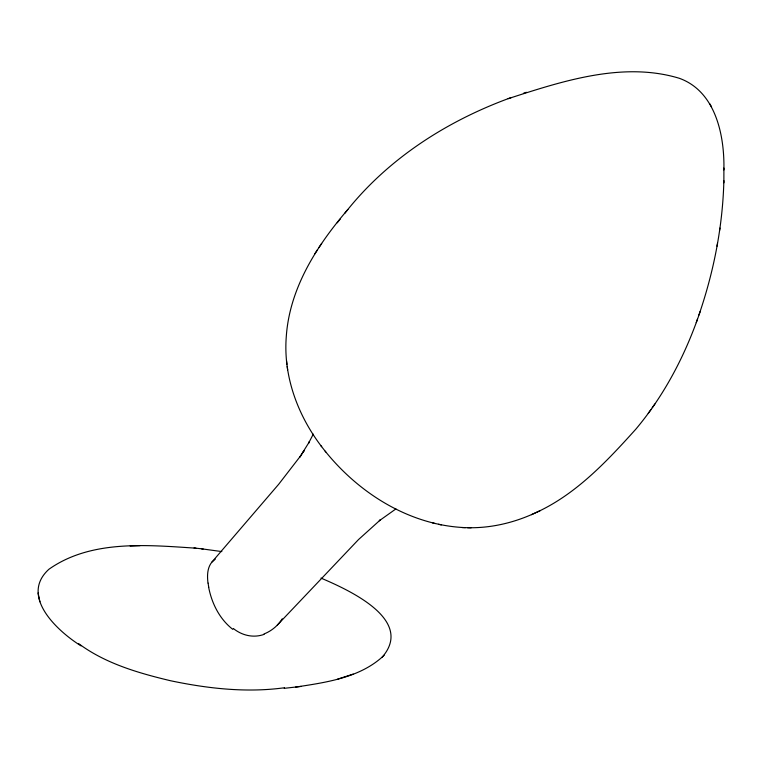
<?xml version="1.0" encoding="UTF-8"?>
<svg xmlns="http://www.w3.org/2000/svg" width="762" height="762" viewBox="0 0 762 762"><rect width="100%" height="100%" fill="white"/><g stroke="black" fill="none" stroke-linecap="round" stroke-linejoin="round"><path stroke-width="1.14" d="M698.925 315.03C713.784 271.815 722.738 226.381 723.871 180.651M723.89 169.955C724.652 135.75 715.851 91.402 679.304 78.286C622.745 61.141 562.051 81.267 508.121 98.679C445.151 122.025 386.496 159.915 344.872 213.236M723.871 182.813L723.9 168.05M81.039 645.881C57.893 631.46 19.136 596.275 48.939 569.243C91.069 539.534 147.161 544.992 195.948 548.183M717.023 246.183L717.509 243.24M719.528 230.743L719.966 228.057M536.096 512.55C576.101 494.271 606.876 461.334 635.813 429.197C664.788 394.716 685.819 354.082 700.164 311.525M696.239 322.631L697.506 319.03M313.268 434.149L308.543 443.246L309.391 441.741L299.857 457.057L304.143 450.59L303.228 451.961M347.891 209.474C316.973 245.412 289.57 288.036 286.283 336.594C283.131 376.171 297.837 415.528 321.669 446.694M282.264 618.782C277.987 625.621 271.491 631.069 263.966 633.974M314.725 253.898L317.468 249.774M318.926 247.574L321.669 243.44M300.752 455.705L278.663 484.299L211.941 562.051C207.14 567.842 207.112 575.939 207.988 583.035M648.243 413.366L650.891 409.642M652.262 407.689L654.882 404.003M382.029 657.349C415.214 619.544 347.701 589.569 320.983 578.082M337.233 222.809L340.271 219.018M211.941 562.051L215.236 559.165M277.33 625.078L358.54 539.544L380.543 519.722L379.257 520.76L395.907 508.921M384.181 655.206C360.759 677.723 326.336 682.371 295.58 687.105M467.535 527.704C491.014 528.285 514.436 522.665 535.638 512.75M531.457 514.683L540.315 510.597M508.121 98.679L511.302 97.555M523.408 93.316L526.361 92.269M353.216 674.094L337.69 679.113M284.512 687.753C246.517 692.963 207.835 688.562 170.507 680.733C138.446 673.065 105.537 663.597 78.734 643.69M301.228 686.41L284.188 688.334M140.037 545.659L130.15 546.021M320.926 445.722C355.025 490.928 407.756 525.323 465.411 527.637M461.934 527.552L471.126 527.79M201.378 548.792L221.847 551.583M194.043 547.973L203.13 548.983M432.673 522.961L435.331 523.561M438.512 524.275L441.312 524.913M232.839 629.383C219.618 619.192 211.712 603.294 208.626 587.131M325.145 451.171L325.774 451.98M711.537 106.861L709.832 103.851M39.862 601.77L38.1 592.95M286.502 360.759L286.96 364.331M287.207 366.408L287.645 369.865M208.759 587.216A37.938 13.706 69.8 0 1 208.112 583.14M264.09 634.375A41.081 34.747 78.8 0 1 233.324 628.507"/></g></svg>
